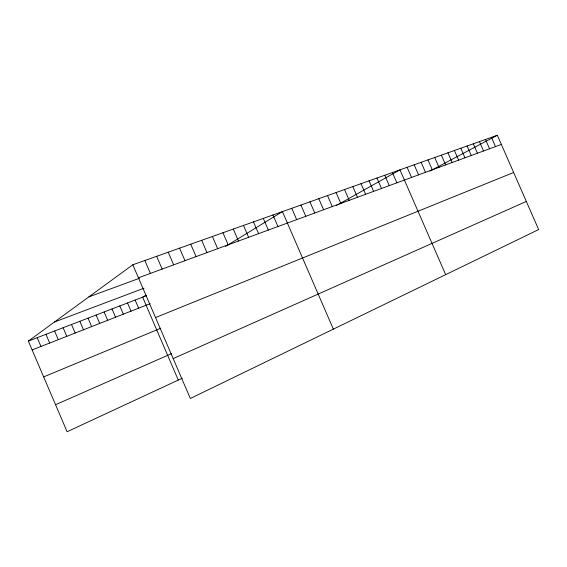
<?xml version="1.0" encoding="UTF-8"?>
<svg xmlns="http://www.w3.org/2000/svg" width="567" height="567" viewBox="0 0 567 567"><rect width="100%" height="100%" fill="white"/><g stroke="black" fill="none" stroke-linecap="round" stroke-linejoin="round"><path stroke-width="0.85" d="M182.298 378.203L67.104 431.742L28.35 341.086L132.82 264.768L497.323 135.258L538.65 229.55L190.335 398.495L132.82 264.768M145.62 295.336L142.636 297.165L178.286 380.067M225.588 246.397L282.43 211.611L333.361 329.122M336.55 205.417L399.962 169.852L445.662 274.655M429.892 171.121L497.323 135.258M173.176 358.599L526.325 201.434M55.545 404.718L171.702 353.567M43.659 376.892L160.801 328.215M155.528 317.563L513.645 172.496M32.128 349.924L150.227 303.628M28.35 341.086L146.761 295.577M54.489 321.992L144.068 288.178M138.419 277.795L501.348 144.443M88.842 296.895L139.425 278.277M491.44 137.349L495.487 146.598M485.472 139.468L489.555 148.781M479.434 141.615L483.538 150.985M473.303 143.791L477.435 153.232M467.095 145.995L471.255 155.5M460.801 148.235L464.983 157.803M454.415 150.503L458.632 160.142M447.944 152.799L452.183 162.509M441.374 155.131L445.648 164.912M434.719 157.498L439.021 167.343M427.965 159.901L432.295 169.816M421.118 162.332L425.477 172.318M414.165 164.799L418.559 174.863M407.113 167.308L411.536 177.443M392.407 172.531L396.893 182.822M384.738 175.26L389.26 185.629M376.949 178.024L381.499 188.478M369.032 180.838L373.618 191.377M360.995 183.694L365.616 194.318M352.823 186.6L357.479 197.302M344.523 189.548L349.215 200.342M336.089 192.546L340.817 203.425M327.513 195.594L332.276 206.565M318.796 198.691L323.601 209.755M309.929 201.838L314.77 212.994M300.921 205.041L305.797 216.296M291.75 208.302L296.676 219.649M272.947 214.978L277.943 226.524M263.294 218.408L268.34 230.06M253.477 221.903L258.559 233.647M243.477 225.453L248.608 237.304M233.306 229.068L238.48 241.032M222.951 232.746L228.168 244.816M212.405 236.496L217.664 248.679M201.661 240.309L206.969 252.606M190.725 244.2L196.076 256.61M179.576 248.155L184.977 260.685M168.222 252.195L173.672 264.839M156.648 256.305L162.148 269.077M144.847 260.494L150.397 273.393M135.116 300.049L138.61 308.179M127.504 302.976L131.02 311.155M119.807 305.939L123.337 314.168M112.004 308.937L115.562 317.215M104.108 311.97L107.687 320.305M96.114 315.039L99.714 323.431M88.02 318.151L91.634 326.592M79.819 321.305L83.462 329.803M71.513 324.494L75.177 333.049M63.1 327.733L66.786 336.337M54.581 331.008L58.295 339.668M45.955 334.324L49.683 343.042M37.209 337.684L40.966 346.458"/></g></svg>
